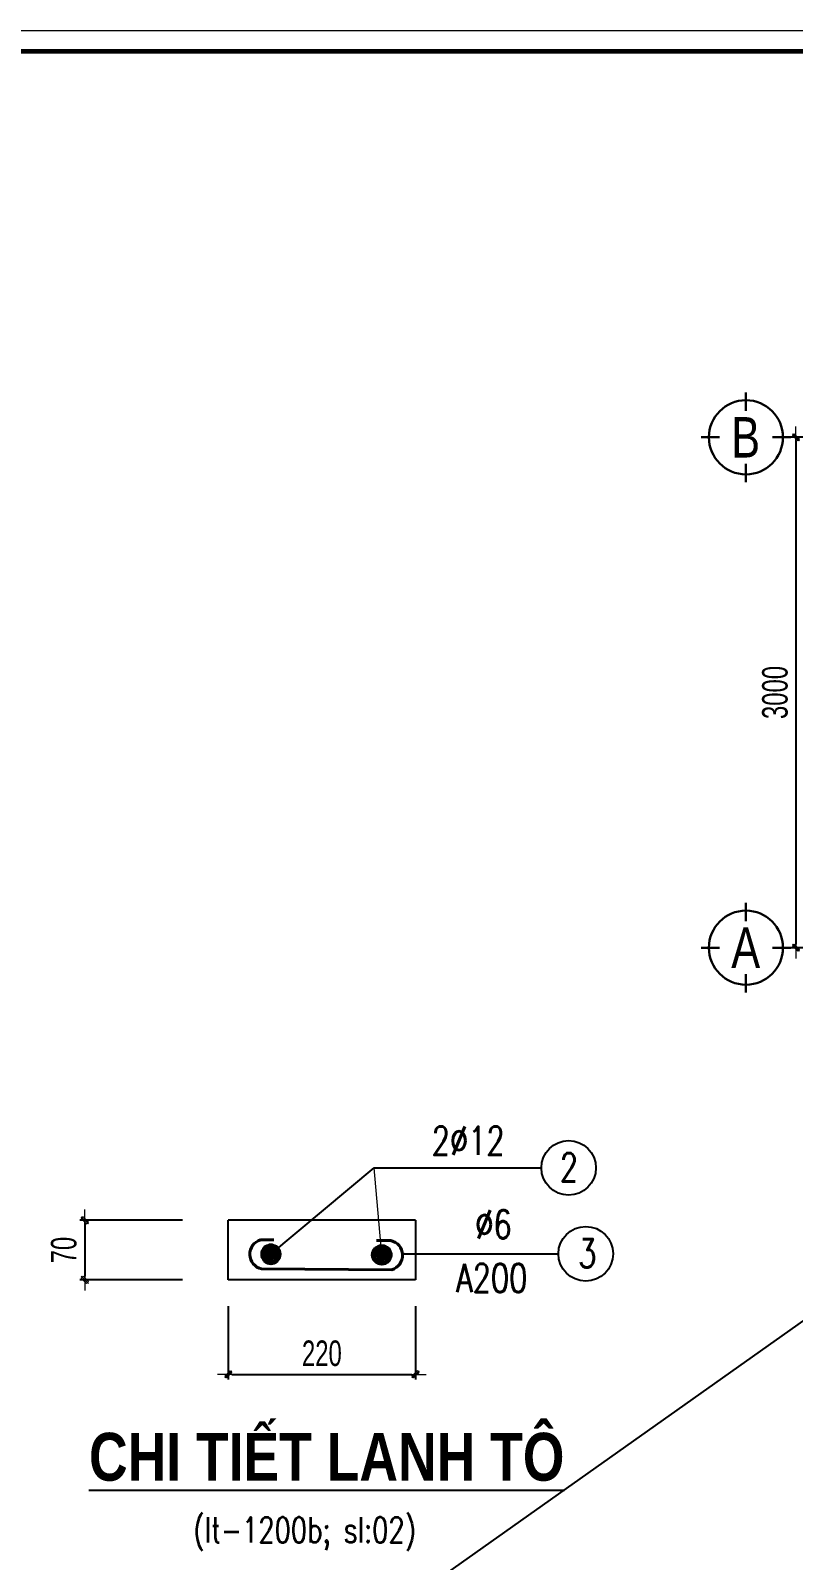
# Model space of a CAD drawing. Header units: millimetres. Extents: x 19378 to 572383, y -1120116 to -527168.
# Drawn here: x 263168 to 267652, y -557339 to -548347 of the extents above; entities that cross this region are included whole.
import ezdxf
from ezdxf.enums import TextEntityAlignment as Align

# ---------------------------------------------------------------- set-up
doc = ezdxf.new("R2010")
doc.units = ezdxf.units.MM
doc.header["$MEASUREMENT"] = 0
doc.header["$PDMODE"] = 32
doc.layers.get('Defpoints').update_dxf_attribs({"color": 1})
doc.layers.add('KCS_Plotter', color=11, linetype='Continuous', plot=False)
doc.layers.add('Khungten_LCDI', color=7, linetype='Continuous')
for name, color, linetype, lineweight in [('LC Dim', 8, 'Continuous', 18), ('LC ISO', 153, 'Continuous', 13), ('LC Net dam2', 6, 'Continuous', 40), ('LC Net dam3', 1, 'Continuous', 60), ('LC Net thay', 7, 'Continuous', 25), ('LC Text1', 3, 'Continuous', 20), ('LC Text2', 7, 'Continuous', 25)]:
    doc.layers.add(name, color=color, linetype=linetype, lineweight=lineweight)
doc.styles.add('EG 1', font='VHAVANB.TTF')
doc.styles.add('HOATBIF', font='hoatbif.shx', dxfattribs={"width": 0.7})
doc.styles.add('Khungten', font='VHAVAN.TTF', dxfattribs={"width": 0.9, "height": 5000})
doc.styles.add('LC 1', font='VHAVANB.TTF')
doc.styles.add('LC 3', font='vnsimli.shx', dxfattribs={"width": 0.75})
doc.styles.add('LC3', font='VHARIALB.TTF', dxfattribs={"width": 0.8})
doc.styles.add('Tahoma', font='tahoma.ttf')
doc.styles.add('Title', font='VHBLACK.TTF', dxfattribs={"width": 0.8})
doc.dimstyles.new('1-100', dxfattribs={"dimscale": 100, "dimtxt": 2.5, "dimasz": 0.35, "dimexe": 0.5, "dimexo": 0, "dimgap": 0.8, "dimtad": 1, "dimdec": 0, "dimzin": 0, "dimdsep": 46, "dimtxsty": 'HOATBIF', "dimblk1": 'DOT', "dimblk2": 'DOT', "dimsah": 1, "dimcen": -1, "dimdle": 1, "dimclrd": 256, "dimclre": 256, "dimclrt": 4, "dimadec": 3, "dimazin": 2, "dimtfac": 0.333333, "dimtdec": 0, "dimtix": 1, "dimtmove": 2, "dimatfit": 3, "dimldrblk": 'DOT', "dimfxl": 1, "dimtvp": 0.833333, "dimtolj": 1, "dimtzin": 0, "dimarcsym": 0})
doc.dimstyles.new('1-100(1-50)', dxfattribs={"dimscale": 50, "dimtxt": 2.5, "dimasz": 0.35, "dimexe": 0.5, "dimexo": 0, "dimgap": 0.8, "dimtad": 1, "dimdec": 0, "dimzin": 0, "dimdsep": 46, "dimtxsty": 'HOATBIF', "dimblk1": 'DOT', "dimblk2": 'DOT', "dimsah": 1, "dimcen": -1, "dimdle": 1, "dimclrd": 256, "dimclre": 256, "dimclrt": 4, "dimadec": 3, "dimazin": 2, "dimtfac": 0.333333, "dimtdec": 0, "dimtix": 1, "dimtmove": 2, "dimatfit": 3, "dimldrblk": 'DOT', "dimfxl": 1, "dimtvp": 0.833333, "dimtolj": 1, "dimtzin": 0, "dimarcsym": 0})

# ---------------------------------------------------------------- blocks, each defined once
blk = doc.blocks.new('Nha o can bo nhan vien Trung doan')
at = {"layer": 'Defpoints', "lineweight": 0}
blk.add_lwpolyline([(-1200, -14850), (-1200, 14850), (40800, 14850), (40800, -14850)], close=True, dxfattribs=at)
at = {"layer": 'Khungten_LCDI', "color": 5, "lineweight": 60}
blk.add_lwpolyline([(0, -14650), (0, 14650), (40600, 14650), (40600, -14650)], close=True, dxfattribs=at)
at = {"color": 7, "style": 'Khungten', "width": 0.8}
for tag, p in [('REVISION', (39499, -10746)), ('NGAYHT', (39576, -11636))]:
    blk.add_attdef(tag, text='', height=200, dxfattribs=at).set_placement(p, align=Align.CENTER)
at = {"layer": 'LC Text1', "style": 'Title', "width": 1.485915}
for tag, p, p2 in [('TENBANVE1', (36913, -8886), (40339, -8886)), ('TENBANVE2', (36913, -9562), (40339, -9562))]:
    blk.add_attdef(tag, text='', height=250, dxfattribs=at).set_placement(p, p2, align=Align.FIT)
at = {"layer": 'LC Text1', "style": 'Title', "width": 0.7}
blk.add_attdef('SOBANVE', text='', height=250, dxfattribs=at).set_placement((39562, -13896), align=Align.CENTER)
blk = doc.blocks.new('DOT')
at = {"layer": 'LC Dim'}
blk.add_line((-3, 0), (3, 0), dxfattribs=at)
at = {"layer": 'LC Dim', "color": 4}
blk.add_line((-1, -1), (1, 1), dxfattribs=at)
blk.add_lwpolyline([(0.5, 1), (-1, -0.5), (-0.5, -1), (1, 0.5)], close=True, dxfattribs=at)
blk = doc.blocks.new('*D583')
at = {"layer": 'Defpoints', "color": 0, "ltscale": 2, "transparency": 16777216}
for p in [(268362.2, -550737.7), (267667, -553737.7), (268362.2, -553737.7)]:
    blk.add_point(p, dxfattribs=at)
at = {"layer": 'LC Dim', "lineweight": -2, "ltscale": 2, "transparency": 16777216}
for p, q in [((268362.2, -550737.7), (267637, -550737.7)), ((267667, -550758.7), (267667, -553716.7)), ((268362.2, -553737.7), (267637, -553737.7))]:
    blk.add_line(p, q, dxfattribs=at)
at = {"layer": 'LC Dim', "lineweight": -2, "ltscale": 2, "transparency": 16777216, "xscale": 21, "yscale": 21, "zscale": 21}
for p, rotation in [((267667, -550737.7), 90), ((267667, -553737.7), 270)]:
    blk.add_blockref('DOT', p, dxfattribs=dict(at, rotation=rotation))
at = {"layer": 'LC Dim', "color": 4, "ltscale": 2, "transparency": 16777216, "insert": (267544, -552237.7), "char_height": 150, "attachment_point": 5, "rotation": 90, "style": 'HOATBIF'}
blk.add_mtext('\\A1;3000', dxfattribs=at)
blk = doc.blocks.new('_Dot')
at = {"color": 0, "linetype": 'ByBlock', "lineweight": -2}
blk.add_line((-0.5, 0), (-1, 0), dxfattribs=at)
at = {"color": 0, "linetype": 'ByBlock', "const_width": 0.5}
blk.add_lwpolyline([(-0.25, 0, 1), (0.25, 0, 1)], format="xyb", close=True, dxfattribs=at)
blk = doc.blocks.new('KyHieu TrucDinhVi')
at = {"color": 7, "lineweight": 30}
for p, q in [((0, 2.36), (0, 4)), ((-2.36, 0), (-4, 0)), ((2.36, 0), (4, 0)), ((0, -2.36), (0, -4))]:
    blk.add_line(p, q, dxfattribs=at)
blk.add_circle((0, 0), 3.3, dxfattribs=at)
at = {"ltscale": 20, "style": 'Tahoma'}
blk.add_attdef('AA', text='', height=3, dxfattribs=at).set_placement((0, 0), align=Align.MIDDLE_CENTER)
blk = doc.blocks.new('theptron1')
at = {"layer": 'LC Net dam3'}
for p, q in [((-0.5, 0), (0.5, 0)), ((-0.354, 0.354), (0.354, -0.354)), ((0.354, 0.354), (-0.354, -0.354)), ((0, 0.5), (0, -0.5))]:
    blk.add_line(p, q, dxfattribs=at)
blk.add_circle((0, 0), 0.5, dxfattribs=at)
blk = doc.blocks.new('*D593')
at = {"layer": 'Defpoints', "color": 0, "ltscale": 2, "transparency": 16777216}
for p in [(264060.5, -555340.2), (263486.4, -555690.2), (264060.5, -555690.2)]:
    blk.add_point(p, dxfattribs=at)
at = {"layer": 'LC Dim', "lineweight": -2, "ltscale": 2, "transparency": 16777216}
for p, q in [((264060.5, -555340.2), (263456.4, -555340.2)), ((263486.4, -555361.2), (263486.4, -555669.2)), ((264060.5, -555690.2), (263456.4, -555690.2))]:
    blk.add_line(p, q, dxfattribs=at)
at = {"layer": 'LC Dim', "lineweight": -2, "ltscale": 2, "transparency": 16777216, "xscale": 21, "yscale": 21, "zscale": 21}
for p, rotation in [((263486.4, -555340.2), 90), ((263486.4, -555690.2), 270)]:
    blk.add_blockref('DOT', p, dxfattribs=dict(at, rotation=rotation))
at = {"layer": 'LC Dim', "color": 4, "ltscale": 2, "transparency": 16777216, "insert": (263363.4, -555515.2), "char_height": 150, "attachment_point": 5, "rotation": 90, "style": 'HOATBIF'}
blk.add_mtext('\\A1;70', dxfattribs=at)
blk = doc.blocks.new('TIEUDE1')
at = {"layer": 'LC Text2', "color": 7, "style": 'LC 1'}
blk.add_attdef('TIªU§Ò', text='', height=5, dxfattribs=at).set_placement((0, 0), align=Align.BOTTOM_CENTER)
blk.add_attdef('TL', text='', height=3, dxfattribs=at).set_placement((0, -2), align=Align.TOP_CENTER)
blk = doc.blocks.new('*D594')
at = {"layer": 'Defpoints', "color": 0, "ltscale": 2, "transparency": 16777216}
for p in [(264330.1, -555845.2), (265430.1, -555845.2), (265430.1, -556245.6)]:
    blk.add_point(p, dxfattribs=at)
at = {"layer": 'LC Dim', "lineweight": -2, "ltscale": 2, "transparency": 16777216}
for p, q in [((264330.1, -555845.2), (264330.1, -556275.6)), ((265430.1, -555845.2), (265430.1, -556275.6)), ((264351.1, -556245.6), (265409.1, -556245.6))]:
    blk.add_line(p, q, dxfattribs=at)
at = {"layer": 'LC Dim', "lineweight": -2, "ltscale": 2, "transparency": 16777216, "xscale": 21, "yscale": 21, "zscale": 21, "rotation": 180}
blk.add_blockref('DOT', (264330.1, -556245.6), dxfattribs=at)
at = {"layer": 'LC Dim', "lineweight": -2, "ltscale": 2, "transparency": 16777216, "xscale": 21, "yscale": 21, "zscale": 21}
blk.add_blockref('DOT', (265430.1, -556245.6), dxfattribs=at)
at = {"layer": 'LC Dim', "color": 4, "ltscale": 2, "transparency": 16777216, "insert": (264880.1, -556122.6), "char_height": 150, "attachment_point": 5, "style": 'HOATBIF'}
blk.add_mtext('\\A1;220', dxfattribs=at)

msp = doc.modelspace()

# ---------------------------------------------------------------- linework, layer by layer
at = {"layer": 'KCS_Plotter', "ltscale": 2}
msp.add_line((253235.6, -566167.2), (278435.6, -548347.2), dxfattribs=at)
at = {"layer": 'LC Dim'}
msp.add_line((265232.1, -555543.8), (265186.8, -555031.9), dxfattribs=at)
at = {"layer": 'LC Net dam2', "flags": 128}
msp.add_lwpolyline([(264598, -555455), (264519.1, -555455, 0.767951), (264525.5, -555625.8), (265291.4, -555630.6, 0.768536), (265285, -555459.3), (265200.6, -555459.3)], format="xyb", dxfattribs=at)
at = {"layer": 'LC Net thay'}
for p, q in [((264330.1, -555690.2), (264330.1, -555340.2)), ((265430.1, -555340.2), (264330.1, -555340.2)), ((265430.1, -555340.2), (265430.1, -555690.2)), ((265430.1, -555690.2), (264330.1, -555690.2))]:
    msp.add_line(p, q, dxfattribs=at)
at = {"layer": 'LC Text2', "ltscale": 100}
for centre in [(266330.8, -555031.9), (266431.1, -555537)]:
    msp.add_circle(centre, 160.5, dxfattribs=at)

# ---------------------------------------------------------------- block references
at = {"layer": 'LC Dim'}
for name, p, xscale, yscale, zscale, rotation in [('theptron1', (264580.4, -555539.4), -99.99959999999999, 99.99960000011642, 99.99960000002362, 179.9999999999898), ('theptron1', (265232.1, -555543.8), 99.99959999999999, 99.99959999999999, 99.99959999999999, 179.9999999999898), ('DOT', (265232.1, -555543.8), 17.5, 17.5, 17.5, 89.99999999998538)]:
    msp.add_blockref(name, p, dxfattribs=dict(at, xscale=xscale, yscale=yscale, zscale=zscale, rotation=rotation))
at = {"layer": 'LC ISO'}
ref = msp.add_blockref('KyHieu TrucDinhVi', (267373, -550737.7), dxfattribs=dict(at, xscale=66, yscale=66, zscale=66))
ref.add_attrib('AA', 'b', dxfattribs={"layer": '0', "ltscale": 20, "height": 237.6, "style": 'EG 1', "width": 0.8}).set_placement((267371.5, -550737.7), align=Align.MIDDLE_CENTER)
ref = msp.add_blockref('KyHieu TrucDinhVi', (267373, -553737.7), dxfattribs=dict(at, xscale=66, yscale=66, zscale=66))
ref.add_attrib('AA', 'a', dxfattribs={"layer": '0', "ltscale": 20, "height": 237.6, "style": 'EG 1', "width": 0.8}).set_placement((267371.5, -553737.7), align=Align.MIDDLE_CENTER)
at = {"layer": 'LC Net thay', "xscale": 0.6, "yscale": 0.6, "zscale": 0.6}
msp.add_blockref('Nha o can bo nhan vien Trung doan', (253955.6, -557257.2), dxfattribs=at)
at = {"layer": 'LC Text2'}
ref = msp.add_blockref('TIEUDE1', (264908.5, -556955.3), dxfattribs=dict(at, xscale=57.14285714295091, yscale=57.14285714295091, zscale=57.14285714295091))
ref.add_attrib('TIªU§Ò', '%%uchi tiÕt lanh t«', dxfattribs={"color": 7, "height": 281.395, "style": 'LC3', "width": 0.8}).set_placement((264908.5, -556955.3), align=Align.BOTTOM_CENTER)

# ---------------------------------------------------------------- texts
at = {"layer": 'LC Text1', "color": 3, "style": 'LC 3', "width": 0.75}
msp.add_text('(lt-1200b; sl:02)', height=148.675, dxfattribs=at).set_placement((264124.1, -557234.3))
at = {"layer": 'LC Text2', "linetype": 'ByBlock', "style": 'LC 3', "width": 0.75}
for s, p in [('2%%C12', (265525.9, -554955.5)), ('%%C6', (265781.7, -555447.7)), ('A200', (265670.3, -555762.4))]:
    msp.add_text(s, height=166.67, dxfattribs=at).set_placement(p)
for s, p in [('2', (266332.4, -555028.7)), ('3', (266440.7, -555533.8))]:
    msp.add_text(s, height=166.7, dxfattribs=at).set_placement(p, align=Align.MIDDLE_CENTER)

# ---------------------------------------------------------------- dimensions: what is measured, and where the dimension line sits
at = {"layer": 'LC Dim', "ltscale": 2}
for base, p1, p2, override, picture, middle in [((267667, -553737.7), (268362.2, -550737.7), (268362.2, -553737.7), {"dimscale": 60}, '*D583', (267544, -552237.7)), ((263486.4, -555690.2), (264060.5, -555340.2), (264060.5, -555690.2), {"dimscale": 60, "dimlfac": 0.2}, '*D593', (263363.4, -555515.2))]:
    dim = msp.add_linear_dim(base=base, p1=p1, p2=p2, angle=90, dimstyle='1-100', override=override, dxfattribs=at)
    dim.commit()
    dim.dimension.update_dxf_attribs({"geometry": picture, "text_midpoint": middle})
dim = msp.add_linear_dim(base=(265430.1, -556245.6), p1=(264330.1, -555845.2), p2=(265430.1, -555845.2), dimstyle='1-100', override={"dimscale": 60, "dimlfac": 0.2}, dxfattribs=at)
dim.commit()
dim.dimension.update_dxf_attribs({"geometry": '*D594', "text_midpoint": (264880.1, -556122.6)})

# ---------------------------------------------------------------- leaders
at = {"layer": 'LC Dim'}
for points in [[(264580.4, -555539.4), (265186.8, -555031.9), (266170.3, -555031.9)], [(265357.3, -555537), (266270.6, -555537)]]:
    msp.add_leader(points, dimstyle='1-100(1-50)', override={"dimlfac": 0.4}, dxfattribs=at)

doc.saveas('drawing.dxf')
